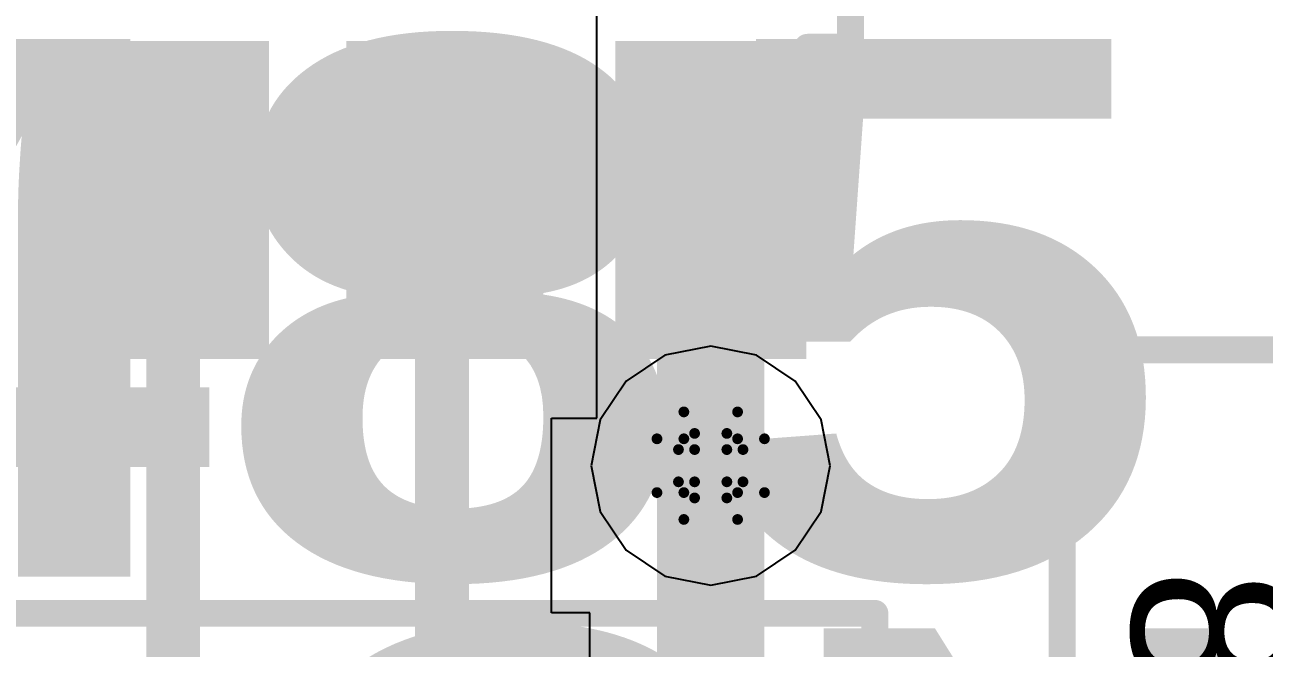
# Model space of a CAD drawing. Header units: inches. Extents: x 0 to 198, y 0 to 199.
# Drawn here: x 0.9318 to 1.1624, y 0.4935 to 0.6095 of the extents above; entities that cross this region are included whole.
import ezdxf

# ---------------------------------------------------------------- set-up
doc = ezdxf.new("R2010")
doc.units = ezdxf.units.IN
doc.header["$MEASUREMENT"] = 0
for name, color, linetype in [('Bottom Layer', 5, 'Continuous'), ('Bottom Overlay', 54, 'Continuous'), ('Bottom Paste', 16, 'Continuous'), ('Bottom Solder', 6, 'Continuous'), ('Drill Drawing', 1, 'Continuous'), ('Layer 1', 16, 'Continuous'), ('Layer 2', 76, 'Continuous'), ('Top Layer', 1, 'Continuous'), ('Top Overlay', 2, 'Continuous'), ('Via Holes', 16, 'Continuous')]:
    doc.layers.add(name, color=color, linetype=linetype)
doc.styles.add('Arial', font='', dxfattribs={"height": 0.2})
doc.styles.add('Arial Black_Bold', font='', dxfattribs={"height": 0.2})
doc.styles.get('Arial').set_extended_font_data('Arial')
doc.styles.get('Arial Black_Bold').set_extended_font_data('Arial Black', bold=True)

# ---------------------------------------------------------------- blocks, each defined once
blk = doc.blocks.new('SOP_8_B_29')
at = {"layer": 'Bottom Layer'}
for points in [[(-0.13385825, 0.08877955), (-0.08267715, 0.08877955), (-0.08267715, 0.06122045), (-0.13385825, 0.06122045)], [(0.08267715, 0.08877955), (0.13385825, 0.08877955), (0.13385825, 0.06122045), (0.08267715, 0.06122045)], [(-0.13385825, 0.03877955), (-0.08267715, 0.03877955), (-0.08267715, 0.01122045), (-0.13385825, 0.01122045)], [(0.08267715, 0.03877955), (0.13385825, 0.03877955), (0.13385825, 0.01122045), (0.08267715, 0.01122045)], [(-0.13385825, -0.01122045), (-0.08267715, -0.01122045), (-0.08267715, -0.03877955), (-0.13385825, -0.03877955)], [(0.08267715, -0.01122045), (0.13385825, -0.01122045), (0.13385825, -0.03877955), (0.08267715, -0.03877955)], [(-0.13385825, -0.06122045), (-0.08267715, -0.06122045), (-0.08267715, -0.08877955), (-0.13385825, -0.08877955)], [(0.08267715, -0.06122045), (0.13385825, -0.06122045), (0.13385825, -0.08877955), (0.08267715, -0.08877955)]]:
    blk.add_hatch(color=5, dxfattribs=at).paths.add_polyline_path(points)
at = {"layer": 'Bottom Overlay'}
blk.add_hatch(color=54, dxfattribs=at).paths.add_polyline_path([(-0.078, -0.084), (-0.067, -0.084), (-0.067, -0.058), (-0.078, -0.058)])
at = {"layer": 'Bottom Paste'}
for points in [[(-0.13385825, 0.08877955), (-0.08267715, 0.08877955), (-0.08267715, 0.06122045), (-0.13385825, 0.06122045)], [(0.08267715, 0.08877955), (0.13385825, 0.08877955), (0.13385825, 0.06122045), (0.08267715, 0.06122045)], [(-0.13385825, 0.03877955), (-0.08267715, 0.03877955), (-0.08267715, 0.01122045), (-0.13385825, 0.01122045)], [(0.08267715, 0.03877955), (0.13385825, 0.03877955), (0.13385825, 0.01122045), (0.08267715, 0.01122045)], [(-0.13385825, -0.01122045), (-0.08267715, -0.01122045), (-0.08267715, -0.03877955), (-0.13385825, -0.03877955)], [(0.08267715, -0.01122045), (0.13385825, -0.01122045), (0.13385825, -0.03877955), (0.08267715, -0.03877955)], [(-0.13385825, -0.06122045), (-0.08267715, -0.06122045), (-0.08267715, -0.08877955), (-0.13385825, -0.08877955)], [(0.08267715, -0.06122045), (0.13385825, -0.06122045), (0.13385825, -0.08877955), (0.08267715, -0.08877955)]]:
    blk.add_hatch(color=16, dxfattribs=at).paths.add_polyline_path(points)
at = {"layer": 'Bottom Solder'}
for points in [[(-0.13785825, 0.09277955), (-0.07867715, 0.09277955), (-0.07867715, 0.05722045), (-0.13785825, 0.05722045)], [(0.07867715, 0.09277955), (0.13785825, 0.09277955), (0.13785825, 0.05722045), (0.07867715, 0.05722045)], [(-0.13785825, 0.04277955), (-0.07867715, 0.04277955), (-0.07867715, 0.00722045), (-0.13785825, 0.00722045)], [(0.07867715, 0.04277955), (0.13785825, 0.04277955), (0.13785825, 0.00722045), (0.07867715, 0.00722045)], [(-0.13785825, -0.00722045), (-0.07867715, -0.00722045), (-0.07867715, -0.04277955), (-0.13785825, -0.04277955)], [(0.07867715, -0.00722045), (0.13785825, -0.00722045), (0.13785825, -0.04277955), (0.07867715, -0.04277955)], [(-0.13785825, -0.05722045), (-0.07867715, -0.05722045), (-0.07867715, -0.09277955), (-0.13785825, -0.09277955)], [(0.07867715, -0.05722045), (0.13785825, -0.05722045), (0.13785825, -0.09277955), (0.07867715, -0.09277955)]]:
    blk.add_hatch(color=6, dxfattribs=at).paths.add_polyline_path(points)
at = {"layer": 'Bottom Overlay'}
for points in [[(-0.0801417, 0.093, 0.005, 0.005, 0), (-0.0801417, 0.101, 0.005, 0.005, 0)], [(0.0798583, 0.101, 0.005, 0.005, 0), (-0.0801417, 0.101, 0.005, 0.005, 0)], [(0.0798583, 0.093, 0.005, 0.005, 0), (0.0798583, 0.101, 0.005, 0.005, 0)], [(-0.1451417, -0.08, 0.005, 0.005, 0), (-0.1451417, -0.07, 0.005, 0.005, 0)], [(-0.1401417, -0.075, 0.005, 0.005, 0), (-0.1451417, -0.07, 0.005, 0.005, 0)], [(-0.1451417, -0.08, 0.005, 0.005, 0), (-0.1401417, -0.075, 0.005, 0.005, 0)], [(-0.0801417, -0.101, 0.005, 0.005, 0), (-0.0801417, -0.093, 0.005, 0.005, 0)], [(0.0798583, -0.101, 0.005, 0.005, 0), (0.0798583, -0.093, 0.005, 0.005, 0)], [(0.0798583, -0.101, 0.005, 0.005, 0), (-0.0801417, -0.101, 0.005, 0.005, 0)]]:
    blk.add_lwpolyline(points, format="xyseb", dxfattribs=at)
for points in [[(-0.0813917, 0.101, 0.0025, 0.0025, 1), (-0.0788917, 0.101, 0.0025, 0.0025, 1)], [(-0.0813917, 0.101, 0.0025, 0.0025, 1), (-0.0788917, 0.101, 0.0025, 0.0025, 1)], [(0.0786083, 0.101, 0.0025, 0.0025, 1), (0.0811083, 0.101, 0.0025, 0.0025, 1)], [(0.0786083, 0.101, 0.0025, 0.0025, 1), (0.0811083, 0.101, 0.0025, 0.0025, 1)], [(-0.0813917, 0.093, 0.0025, 0.0025, 1), (-0.0788917, 0.093, 0.0025, 0.0025, 1)], [(0.0786083, 0.093, 0.0025, 0.0025, 1), (0.0811083, 0.093, 0.0025, 0.0025, 1)], [(-0.1463917, -0.07, 0.0025, 0.0025, 1), (-0.1438917, -0.07, 0.0025, 0.0025, 1)], [(-0.1463917, -0.07, 0.0025, 0.0025, 1), (-0.1438917, -0.07, 0.0025, 0.0025, 1)], [(-0.1413917, -0.075, 0.0025, 0.0025, 1), (-0.1388917, -0.075, 0.0025, 0.0025, 1)], [(-0.1413917, -0.075, 0.0025, 0.0025, 1), (-0.1388917, -0.075, 0.0025, 0.0025, 1)], [(-0.1463917, -0.08, 0.0025, 0.0025, 1), (-0.1438917, -0.08, 0.0025, 0.0025, 1)], [(-0.1463917, -0.08, 0.0025, 0.0025, 1), (-0.1438917, -0.08, 0.0025, 0.0025, 1)], [(-0.0813917, -0.093, 0.0025, 0.0025, 1), (-0.0788917, -0.093, 0.0025, 0.0025, 1)], [(0.0786083, -0.093, 0.0025, 0.0025, 1), (0.0811083, -0.093, 0.0025, 0.0025, 1)], [(-0.0813917, -0.101, 0.0025, 0.0025, 1), (-0.0788917, -0.101, 0.0025, 0.0025, 1)], [(-0.0813917, -0.101, 0.0025, 0.0025, 1), (-0.0788917, -0.101, 0.0025, 0.0025, 1)], [(0.0786083, -0.101, 0.0025, 0.0025, 1), (0.0811083, -0.101, 0.0025, 0.0025, 1)], [(0.0786083, -0.101, 0.0025, 0.0025, 1), (0.0811083, -0.101, 0.0025, 0.0025, 1)]]:
    blk.add_lwpolyline(points, format="xyseb", close=True, dxfattribs=at)

msp = doc.modelspace()

# ---------------------------------------------------------------- hatches: boundary and pattern name
at = {"layer": 'Bottom Layer'}
h = msp.add_hatch(color=5, dxfattribs=at)
edge = h.paths.add_edge_path()
edge.add_arc((1.0594556, 0.5274609), 0.011811, 0, 360)
at = {"layer": 'Layer 1'}
h = msp.add_hatch(color=16, dxfattribs=at)
edge = h.paths.add_edge_path()
edge.add_arc((1.0594556, 0.5274609), 0.011811, 0, 360)
at = {"layer": 'Layer 2'}
h = msp.add_hatch(color=76, dxfattribs=at)
edge = h.paths.add_edge_path()
edge.add_arc((1.0594556, 0.5274609), 0.011811, 0, 360)
at = {"layer": 'Top Layer'}
h = msp.add_hatch(color=1, dxfattribs=at)
edge = h.paths.add_edge_path()
edge.add_arc((1.0594556, 0.5274609), 0.011811, 0, 360)
at = {"layer": 'Via Holes'}
h = msp.add_hatch(color=7, dxfattribs=at)
edge = h.paths.add_edge_path()
edge.add_arc((1.0594556, 0.5274609), 0.0059055, 0, 360)

# ---------------------------------------------------------------- linework, layer by layer
at = {"layer": 'Bottom Layer'}
for p, q in [((1.0382373, 0.5362731), (1.0382373, 0.6174541)), ((1.0298494, 0.5000919), (1.0298494, 0.5362731)), ((1.0298494, 0.5362731), (1.0382373, 0.5362731)), ((1.0369576, 0.5000919), (1.0298494, 0.5000919)), ((1.0369576, 0.4630919), (1.0369576, 0.5000919))]:
    msp.add_line(p, q, dxfattribs=at)
for points in [[(1.0594556, 0.5274609, 0.02, 0.02, 0), (1.0594556, 0.5788299, 0.02, 0.02, 0)], [(1.0594556, 0.5788299, 0.015, 0.015, 0), (1.0594576, 0.5788319, 0.015, 0.015, 0)], [(0.9594576, 0.4760919, 0.01, 0.01, 0), (0.9594576, 0.5788319, 0.01, 0.01, 0)], [(1.0094576, 0.4760919, 0.01, 0.01, 0), (1.0094576, 0.5788319, 0.01, 0.01, 0)], [(1.0594556, 0.4783263, 0.02, 0.02, 0), (1.0594556, 0.5274609, 0.02, 0.02, 0)]]:
    msp.add_lwpolyline(points, format="xyseb", dxfattribs=at)
for points in [[(1.0544556, 0.5788299, 0.01, 0.01, 1), (1.0644556, 0.5788299, 0.01, 0.01, 1)], [(1.0557056, 0.5788299, 0.0075, 0.0075, 1), (1.0632056, 0.5788299, 0.0075, 0.0075, 1)], [(1.0557076, 0.5788319, 0.0075, 0.0075, 1), (1.0632076, 0.5788319, 0.0075, 0.0075, 1)], [(0.9569576, 0.5788319, 0.005, 0.005, 1), (0.9619576, 0.5788319, 0.005, 0.005, 1)], [(1.0069576, 0.5788319, 0.005, 0.005, 1), (1.0119576, 0.5788319, 0.005, 0.005, 1)], [(1.0544556, 0.5274609, 0.01, 0.01, 1), (1.0644556, 0.5274609, 0.01, 0.01, 1)], [(1.0544556, 0.5274609, 0.01, 0.01, 1), (1.0644556, 0.5274609, 0.01, 0.01, 1)]]:
    msp.add_lwpolyline(points, format="xyseb", close=True, dxfattribs=at)
at = {"layer": 'Bottom Overlay'}
for points in [[(1.1248412, 0.5489983, 0.005, 0.005, 0), (1.3253856, 0.5489983, 0.005, 0.005, 0)], [(1.1248412, 0.4155088, 0.005, 0.005, 0), (1.1248412, 0.5489983, 0.005, 0.005, 0)], [(0.8809336, 0.5, 0.005, 0.005, 0), (1.09, 0.5, 0.005, 0.005, 0)], [(1.09, 0.4156191, 0.005, 0.005, 0), (1.09, 0.5, 0.005, 0.005, 0)]]:
    msp.add_lwpolyline(points, format="xyseb", dxfattribs=at)
for points in [[(1.1235912, 0.5489983, 0.0025, 0.0025, 1), (1.1260912, 0.5489983, 0.0025, 0.0025, 1)], [(1.1235912, 0.5489983, 0.0025, 0.0025, 1), (1.1260912, 0.5489983, 0.0025, 0.0025, 1)], [(1.08875, 0.5, 0.0025, 0.0025, 1), (1.09125, 0.5, 0.0025, 0.0025, 1)], [(1.08875, 0.5, 0.0025, 0.0025, 1), (1.09125, 0.5, 0.0025, 0.0025, 1)]]:
    msp.add_lwpolyline(points, format="xyseb", close=True, dxfattribs=at)
at = {"layer": 'Drill Drawing'}
for points in [[(1.0544556, 0.5324609, 0.002, 0.002, 0), (1.0544556, 0.5374609, 0.002, 0.002, 0)], [(1.0544556, 0.5374609, 0.002, 0.002, 0), (1.0644556, 0.5374609, 0.002, 0.002, 0)], [(1.0644556, 0.5324609, 0.002, 0.002, 0), (1.0644556, 0.5374609, 0.002, 0.002, 0)], [(1.0494556, 0.5224609, 0.002, 0.002, 0), (1.0494556, 0.5324609, 0.002, 0.002, 0)], [(1.0494556, 0.5324609, 0.002, 0.002, 0), (1.0544556, 0.5324609, 0.002, 0.002, 0)], [(1.0564556, 0.5304609, 0.002, 0.002, 0), (1.0564556, 0.5334609, 0.002, 0.002, 0)], [(1.0564556, 0.5334609, 0.002, 0.002, 0), (1.0624556, 0.5334609, 0.002, 0.002, 0)], [(1.0624556, 0.5304609, 0.002, 0.002, 0), (1.0624556, 0.5334609, 0.002, 0.002, 0)], [(1.0644556, 0.5324609, 0.002, 0.002, 0), (1.0694556, 0.5324609, 0.002, 0.002, 0)], [(1.0694556, 0.5224609, 0.002, 0.002, 0), (1.0694556, 0.5324609, 0.002, 0.002, 0)], [(1.0534556, 0.5244609, 0.002, 0.002, 0), (1.0534556, 0.5304609, 0.002, 0.002, 0)], [(1.0534556, 0.5304609, 0.002, 0.002, 0), (1.0564556, 0.5304609, 0.002, 0.002, 0)], [(1.0624556, 0.5304609, 0.002, 0.002, 0), (1.0654556, 0.5304609, 0.002, 0.002, 0)], [(1.0654556, 0.5244609, 0.002, 0.002, 0), (1.0654556, 0.5304609, 0.002, 0.002, 0)], [(1.0534556, 0.5244609, 0.002, 0.002, 0), (1.0564556, 0.5244609, 0.002, 0.002, 0)], [(1.0564556, 0.5214609, 0.002, 0.002, 0), (1.0564556, 0.5244609, 0.002, 0.002, 0)], [(1.0624556, 0.5244609, 0.002, 0.002, 0), (1.0654556, 0.5244609, 0.002, 0.002, 0)], [(1.0624556, 0.5214609, 0.002, 0.002, 0), (1.0624556, 0.5244609, 0.002, 0.002, 0)], [(1.0494556, 0.5224609, 0.002, 0.002, 0), (1.0544556, 0.5224609, 0.002, 0.002, 0)], [(1.0544556, 0.5174609, 0.002, 0.002, 0), (1.0544556, 0.5224609, 0.002, 0.002, 0)], [(1.0564556, 0.5214609, 0.002, 0.002, 0), (1.0624556, 0.5214609, 0.002, 0.002, 0)], [(1.0644556, 0.5224609, 0.002, 0.002, 0), (1.0694556, 0.5224609, 0.002, 0.002, 0)], [(1.0644556, 0.5174609, 0.002, 0.002, 0), (1.0644556, 0.5224609, 0.002, 0.002, 0)], [(1.0544556, 0.5174609, 0.002, 0.002, 0), (1.0644556, 0.5174609, 0.002, 0.002, 0)]]:
    msp.add_lwpolyline(points, format="xyseb", dxfattribs=at)
for points in [[(1.0539556, 0.5374609, 0.001, 0.001, 1), (1.0549556, 0.5374609, 0.001, 0.001, 1)], [(1.0539556, 0.5374609, 0.001, 0.001, 1), (1.0549556, 0.5374609, 0.001, 0.001, 1)], [(1.0639556, 0.5374609, 0.001, 0.001, 1), (1.0649556, 0.5374609, 0.001, 0.001, 1)], [(1.0639556, 0.5374609, 0.001, 0.001, 1), (1.0649556, 0.5374609, 0.001, 0.001, 1)], [(1.0489556, 0.5324609, 0.001, 0.001, 1), (1.0499556, 0.5324609, 0.001, 0.001, 1)], [(1.0489556, 0.5324609, 0.001, 0.001, 1), (1.0499556, 0.5324609, 0.001, 0.001, 1)], [(1.0539556, 0.5324609, 0.001, 0.001, 1), (1.0549556, 0.5324609, 0.001, 0.001, 1)], [(1.0539556, 0.5324609, 0.001, 0.001, 1), (1.0549556, 0.5324609, 0.001, 0.001, 1)], [(1.0559556, 0.5334609, 0.001, 0.001, 1), (1.0569556, 0.5334609, 0.001, 0.001, 1)], [(1.0559556, 0.5334609, 0.001, 0.001, 1), (1.0569556, 0.5334609, 0.001, 0.001, 1)], [(1.0619556, 0.5334609, 0.001, 0.001, 1), (1.0629556, 0.5334609, 0.001, 0.001, 1)], [(1.0619556, 0.5334609, 0.001, 0.001, 1), (1.0629556, 0.5334609, 0.001, 0.001, 1)], [(1.0639556, 0.5324609, 0.001, 0.001, 1), (1.0649556, 0.5324609, 0.001, 0.001, 1)], [(1.0639556, 0.5324609, 0.001, 0.001, 1), (1.0649556, 0.5324609, 0.001, 0.001, 1)], [(1.0689556, 0.5324609, 0.001, 0.001, 1), (1.0699556, 0.5324609, 0.001, 0.001, 1)], [(1.0689556, 0.5324609, 0.001, 0.001, 1), (1.0699556, 0.5324609, 0.001, 0.001, 1)], [(1.0529556, 0.5304609, 0.001, 0.001, 1), (1.0539556, 0.5304609, 0.001, 0.001, 1)], [(1.0529556, 0.5304609, 0.001, 0.001, 1), (1.0539556, 0.5304609, 0.001, 0.001, 1)], [(1.0559556, 0.5304609, 0.001, 0.001, 1), (1.0569556, 0.5304609, 0.001, 0.001, 1)], [(1.0559556, 0.5304609, 0.001, 0.001, 1), (1.0569556, 0.5304609, 0.001, 0.001, 1)], [(1.0619556, 0.5304609, 0.001, 0.001, 1), (1.0629556, 0.5304609, 0.001, 0.001, 1)], [(1.0619556, 0.5304609, 0.001, 0.001, 1), (1.0629556, 0.5304609, 0.001, 0.001, 1)], [(1.0649556, 0.5304609, 0.001, 0.001, 1), (1.0659556, 0.5304609, 0.001, 0.001, 1)], [(1.0649556, 0.5304609, 0.001, 0.001, 1), (1.0659556, 0.5304609, 0.001, 0.001, 1)], [(1.0529556, 0.5244609, 0.001, 0.001, 1), (1.0539556, 0.5244609, 0.001, 0.001, 1)], [(1.0529556, 0.5244609, 0.001, 0.001, 1), (1.0539556, 0.5244609, 0.001, 0.001, 1)], [(1.0559556, 0.5244609, 0.001, 0.001, 1), (1.0569556, 0.5244609, 0.001, 0.001, 1)], [(1.0559556, 0.5244609, 0.001, 0.001, 1), (1.0569556, 0.5244609, 0.001, 0.001, 1)], [(1.0619556, 0.5244609, 0.001, 0.001, 1), (1.0629556, 0.5244609, 0.001, 0.001, 1)], [(1.0619556, 0.5244609, 0.001, 0.001, 1), (1.0629556, 0.5244609, 0.001, 0.001, 1)], [(1.0649556, 0.5244609, 0.001, 0.001, 1), (1.0659556, 0.5244609, 0.001, 0.001, 1)], [(1.0649556, 0.5244609, 0.001, 0.001, 1), (1.0659556, 0.5244609, 0.001, 0.001, 1)], [(1.0489556, 0.5224609, 0.001, 0.001, 1), (1.0499556, 0.5224609, 0.001, 0.001, 1)], [(1.0489556, 0.5224609, 0.001, 0.001, 1), (1.0499556, 0.5224609, 0.001, 0.001, 1)], [(1.0539556, 0.5224609, 0.001, 0.001, 1), (1.0549556, 0.5224609, 0.001, 0.001, 1)], [(1.0539556, 0.5224609, 0.001, 0.001, 1), (1.0549556, 0.5224609, 0.001, 0.001, 1)], [(1.0559556, 0.5214609, 0.001, 0.001, 1), (1.0569556, 0.5214609, 0.001, 0.001, 1)], [(1.0559556, 0.5214609, 0.001, 0.001, 1), (1.0569556, 0.5214609, 0.001, 0.001, 1)], [(1.0619556, 0.5214609, 0.001, 0.001, 1), (1.0629556, 0.5214609, 0.001, 0.001, 1)], [(1.0619556, 0.5214609, 0.001, 0.001, 1), (1.0629556, 0.5214609, 0.001, 0.001, 1)], [(1.0639556, 0.5224609, 0.001, 0.001, 1), (1.0649556, 0.5224609, 0.001, 0.001, 1)], [(1.0639556, 0.5224609, 0.001, 0.001, 1), (1.0649556, 0.5224609, 0.001, 0.001, 1)], [(1.0689556, 0.5224609, 0.001, 0.001, 1), (1.0699556, 0.5224609, 0.001, 0.001, 1)], [(1.0689556, 0.5224609, 0.001, 0.001, 1), (1.0699556, 0.5224609, 0.001, 0.001, 1)], [(1.0539556, 0.5174609, 0.001, 0.001, 1), (1.0549556, 0.5174609, 0.001, 0.001, 1)], [(1.0539556, 0.5174609, 0.001, 0.001, 1), (1.0549556, 0.5174609, 0.001, 0.001, 1)], [(1.0639556, 0.5174609, 0.001, 0.001, 1), (1.0649556, 0.5174609, 0.001, 0.001, 1)], [(1.0639556, 0.5174609, 0.001, 0.001, 1), (1.0649556, 0.5174609, 0.001, 0.001, 1)]]:
    msp.add_lwpolyline(points, format="xyseb", close=True, dxfattribs=at)
at = {"layer": 'Layer 2'}
for p, q in [((1.0594556, 0.5496992), (1.0509454, 0.5480064)), ((1.0679658, 0.5480064), (1.0594556, 0.5496992)), ((1.0509454, 0.5480064), (1.0437307, 0.5431858)), ((1.0751805, 0.5431858), (1.0679658, 0.5480064)), ((1.0437307, 0.5431858), (1.0389101, 0.5359711)), ((1.0800011, 0.5359711), (1.0751805, 0.5431858)), ((1.0389101, 0.5359711), (1.0372173, 0.5274609)), ((1.0816939, 0.5274609), (1.0800011, 0.5359711)), ((1.0372173, 0.5274609), (1.0389101, 0.5189507)), ((1.0800011, 0.5189507), (1.0816939, 0.5274609)), ((1.0389101, 0.5189507), (1.0437307, 0.511736)), ((1.0751805, 0.511736), (1.0800011, 0.5189507)), ((1.0437307, 0.511736), (1.0509454, 0.5069154)), ((1.0679658, 0.5069154), (1.0751805, 0.511736)), ((1.0509454, 0.5069154), (1.0594556, 0.5052226)), ((1.0594556, 0.5052226), (1.0679658, 0.5069154))]:
    msp.add_line(p, q, dxfattribs=at)

# ---------------------------------------------------------------- block references
at = {"rotation": 270}
msp.add_blockref('SOP_8_B_29', (0.9844578, 0.6851313), dxfattribs=at)

# ---------------------------------------------------------------- texts
at = {"layer": 'Bottom Overlay', "style": 'Arial', "text_generation_flag": 2}
msp.add_text('C78', height=0.03, rotation=270, dxfattribs=at).set_placement((1.1378057, 0.431416))
at = {"layer": 'Top Overlay', "style": 'Arial Black_Bold'}
for s, height, p in [('RS-485', 0.1, (0.6027573, 0.5068376)), ('GND', 0.0787402, (0.9741073, 0.418486))]:
    msp.add_text(s, height=height, rotation=360, dxfattribs=at).set_placement(p)

doc.saveas('drawing.dxf')
